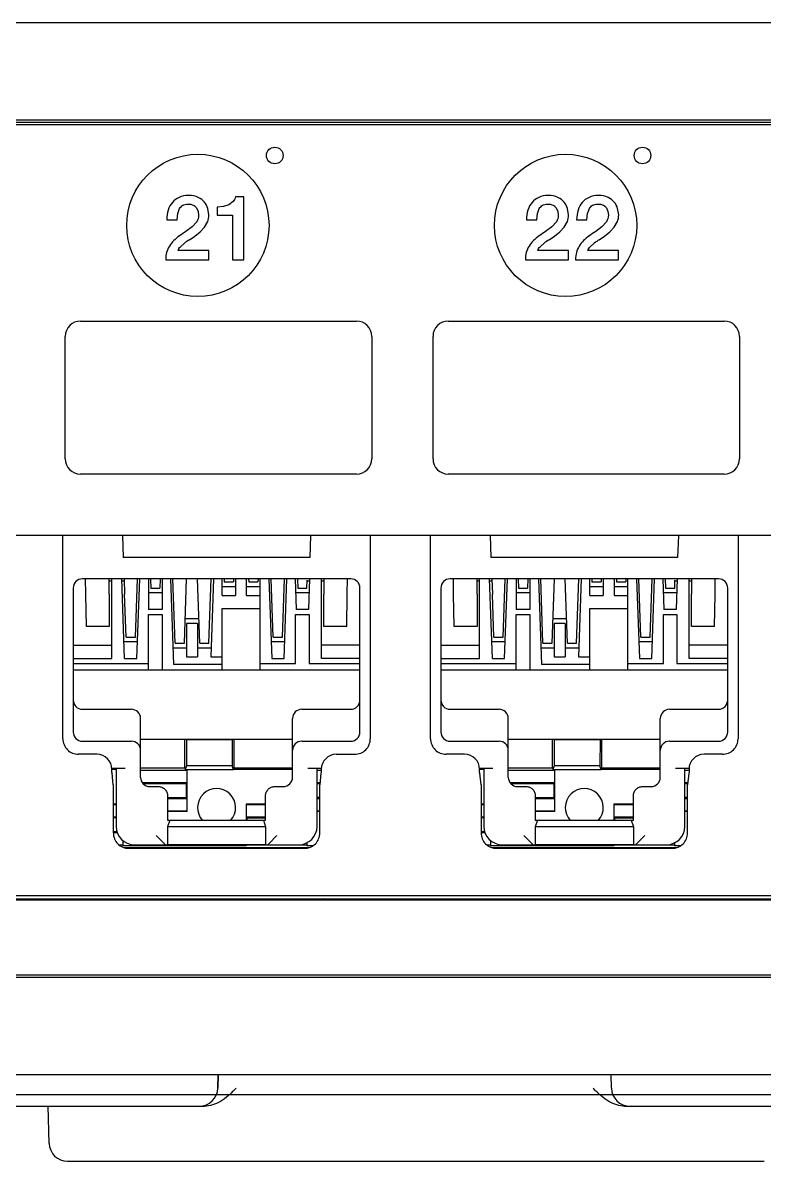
# Model space of a CAD drawing. Header units: millimetres. Extents: x -1589 to 88627, y 12943 to 76663.
# Drawn here: x 42079.7 to 42387, y 54710.5 to 55182.6 of the extents above; entities that cross this region are included whole.
import ezdxf

# ---------------------------------------------------------------- set-up
doc = ezdxf.new("R2010")
doc.units = ezdxf.units.MM
doc.header["$LTSCALE"] = 200
for name, color, linetype in [('3_ALL_AXES', 7, 'Continuous'), ('6_ALL_SURFS', 7, 'Continuous'), ('7__ALL_ROUNDS', 7, 'Continuous'), ('8_ALL_COSMETICS', 7, 'Continuous'), ('ztemper', 7, 'Continuous')]:
    doc.layers.add(name, color=color, linetype=linetype)

# ---------------------------------------------------------------- blocks, each defined once
blk = doc.blocks.new('entry')
at = {"color": 7}
blk.add_line((223.489, 44.45), (-223.489, 44.45), dxfattribs=at)
blk = doc.blocks.new('360 iPatch Cat6 24Port Panel')
at = {"color": 7, "linetype": 'Continuous', "lineweight": 25}
for p, q in [((108884.598, 33181.446), (108463.775, 33181.446)), ((108872.852, 33177.473), (108475.522, 33177.473)), ((108476.353, 33177.672), (108872.021, 33177.672)), ((108796.118, 33177.588), (108855.03, 33177.588)), ((108814.574, 33153.619), (108814.574, 33161.52)), ((108816.892, 33161.52), (108816.922, 33160.664)), ((108824.201, 33161.52), (108824.171, 33160.664)), ((108826.52, 33161.52), (108826.52, 33153.619)), ((108828.86, 33153.619), (108828.86, 33161.52)), ((108831.179, 33161.52), (108831.208, 33160.664)), ((108838.487, 33161.52), (108838.457, 33160.664)), ((108840.806, 33161.52), (108840.806, 33153.619)), ((108824.171, 33160.664), (108816.922, 33160.664)), ((108838.457, 33160.664), (108831.208, 33160.664)), ((108816.475, 33156.735), (108816.475, 33159.831)), ((108816.974, 33156.735), (108816.866, 33159.831)), ((108817.392, 33157.569), (108817.471, 33159.831)), ((108817.453, 33156.735), (108817.561, 33159.831)), ((108817.904, 33159.831), (108817.904, 33158.64)), ((108817.975, 33159.831), (108817.987, 33159.473)), ((108818.357, 33159.831), (108818.344, 33159.473)), ((108818.428, 33159.831), (108818.428, 33158.64)), ((108818.762, 33159.831), (108818.879, 33156.497)), ((108818.939, 33157.33), (108818.852, 33159.831)), ((108819.297, 33157.33), (108819.384, 33159.831)), ((108819.892, 33157.33), (108819.805, 33159.831)), ((108820.249, 33157.33), (108820.336, 33159.831)), ((108820.426, 33159.831), (108820.321, 33156.801)), ((108820.761, 33159.182), (108820.761, 33159.831)), ((108820.84, 33159.831), (108820.844, 33159.711)), ((108820.844, 33159.711), (108821.201, 33159.711)), ((108821.206, 33159.831), (108821.201, 33159.711)), ((108821.285, 33159.831), (108821.285, 33159.182)), ((108821.713, 33159.182), (108821.713, 33159.831)), ((108821.793, 33159.831), (108821.797, 33159.711)), ((108821.797, 33159.711), (108822.154, 33159.711)), ((108822.158, 33159.831), (108822.154, 33159.711)), ((108822.237, 33156.299), (108822.237, 33159.831)), ((108822.58, 33159.831), (108822.688, 33156.735)), ((108822.749, 33157.569), (108822.67, 33159.831)), ((108823.106, 33157.569), (108823.185, 33159.831)), ((108823.167, 33156.735), (108823.275, 33159.831)), ((108823.599, 33159.831), (108823.641, 33158.64)), ((108823.689, 33159.831), (108823.702, 33159.473)), ((108824.161, 33159.831), (108824.12, 33158.64)), ((108824.618, 33156.735), (108824.618, 33159.831)), ((108830.761, 33156.735), (108830.761, 33159.831)), ((108831.26, 33156.735), (108831.152, 33159.831)), ((108831.678, 33157.569), (108831.757, 33159.831)), ((108831.739, 33156.735), (108831.847, 33159.831)), ((108832.19, 33159.831), (108832.19, 33158.64)), ((108832.261, 33159.831), (108832.273, 33159.473)), ((108832.643, 33159.831), (108832.63, 33159.473)), ((108832.714, 33159.831), (108832.714, 33158.64)), ((108833.048, 33159.831), (108833.165, 33156.497)), ((108833.226, 33157.33), (108833.138, 33159.831)), ((108833.583, 33157.33), (108833.67, 33159.831)), ((108834.178, 33157.33), (108834.091, 33159.831)), ((108834.535, 33157.33), (108834.623, 33159.831)), ((108834.713, 33159.831), (108834.607, 33156.801)), ((108835.047, 33159.182), (108835.047, 33159.831)), ((108835.126, 33159.831), (108835.131, 33159.711)), ((108835.131, 33159.711), (108835.488, 33159.711)), ((108835.492, 33159.831), (108835.488, 33159.711)), ((108835.571, 33159.831), (108835.571, 33159.182)), ((108836, 33159.182), (108836, 33159.831)), ((108836.079, 33159.831), (108836.083, 33159.711)), ((108836.083, 33159.711), (108836.44, 33159.711)), ((108836.444, 33159.831), (108836.44, 33159.711)), ((108836.523, 33156.299), (108836.523, 33159.831)), ((108836.866, 33159.831), (108836.975, 33156.735)), ((108837.035, 33157.569), (108836.956, 33159.831)), ((108837.393, 33157.569), (108837.472, 33159.831)), ((108837.453, 33156.735), (108837.562, 33159.831)), ((108837.885, 33159.831), (108837.927, 33158.64)), ((108837.975, 33159.831), (108837.988, 33159.473)), ((108838.447, 33159.831), (108838.406, 33158.64)), ((108838.905, 33156.735), (108838.905, 33159.831)), ((108817.035, 33157.569), (108816.976, 33159.235)), ((108818.428, 33159.283), (108817.904, 33159.283)), ((108817.987, 33159.473), (108818.344, 33159.473)), ((108821.285, 33159.521), (108820.761, 33159.521)), ((108820.761, 33159.182), (108821.285, 33159.182)), ((108822.237, 33159.521), (108821.713, 33159.521)), ((108821.713, 33159.182), (108822.237, 33159.182)), ((108824.142, 33159.283), (108823.618, 33159.283)), ((108823.702, 33159.473), (108824.059, 33159.473)), ((108831.321, 33157.569), (108831.263, 33159.235)), ((108832.714, 33159.283), (108832.19, 33159.283)), ((108832.273, 33159.473), (108832.63, 33159.473)), ((108835.571, 33159.521), (108835.047, 33159.521)), ((108835.047, 33159.182), (108835.571, 33159.182)), ((108836.523, 33159.521), (108836, 33159.521)), ((108836, 33159.182), (108836.523, 33159.182)), ((108838.428, 33159.283), (108837.904, 33159.283)), ((108837.988, 33159.473), (108838.345, 33159.473)), ((108818.428, 33158.64), (108817.904, 33158.64)), ((108817.904, 33158.442), (108818.428, 33158.442)), ((108817.904, 33156.299), (108817.904, 33158.442)), ((108818.428, 33158.442), (108818.428, 33156.299)), ((108819.859, 33158.283), (108819.33, 33158.283)), ((108820.761, 33158.68), (108822.237, 33158.68)), ((108820.761, 33156.299), (108820.761, 33158.68)), ((108823.618, 33158.442), (108824.142, 33158.442)), ((108823.618, 33156.537), (108823.618, 33158.442)), ((108824.12, 33158.64), (108823.641, 33158.64)), ((108824.142, 33158.442), (108824.142, 33156.537)), ((108832.714, 33158.64), (108832.19, 33158.64)), ((108832.19, 33158.442), (108832.714, 33158.442)), ((108832.19, 33156.299), (108832.19, 33158.442)), ((108832.714, 33158.442), (108832.714, 33156.299)), ((108834.145, 33158.283), (108833.616, 33158.283)), ((108835.047, 33158.68), (108836.523, 33158.68)), ((108835.047, 33156.299), (108835.047, 33158.68)), ((108837.904, 33158.442), (108838.428, 33158.442)), ((108837.904, 33156.537), (108837.904, 33158.442)), ((108838.406, 33158.64), (108837.927, 33158.64)), ((108838.428, 33158.442), (108838.428, 33156.537)), ((108819.809, 33158.092), (108819.38, 33158.092)), ((108819.38, 33158.092), (108819.38, 33156.801)), ((108819.809, 33158.092), (108819.809, 33156.801)), ((108834.095, 33158.092), (108833.666, 33158.092)), ((108833.666, 33158.092), (108833.666, 33156.801)), ((108834.095, 33158.092), (108834.095, 33156.801)), ((108817.035, 33157.569), (108817.392, 33157.569)), ((108822.749, 33157.569), (108823.106, 33157.569)), ((108831.321, 33157.569), (108831.678, 33157.569)), ((108837.035, 33157.569), (108837.393, 33157.569)), ((108814.975, 33157.252), (108816.475, 33157.252)), ((108817.475, 33157.378), (108816.951, 33157.378)), ((108819.38, 33157.14), (108818.856, 33157.14)), ((108818.939, 33157.33), (108819.297, 33157.33)), ((108820.332, 33157.14), (108819.809, 33157.14)), ((108819.892, 33157.33), (108820.249, 33157.33)), ((108823.19, 33157.378), (108822.666, 33157.378)), ((108826.118, 33157.252), (108824.618, 33157.252)), ((108829.261, 33157.252), (108830.761, 33157.252)), ((108831.761, 33157.378), (108831.238, 33157.378)), ((108833.666, 33157.14), (108833.142, 33157.14)), ((108833.226, 33157.33), (108833.583, 33157.33)), ((108834.619, 33157.14), (108834.095, 33157.14)), ((108834.178, 33157.33), (108834.535, 33157.33)), ((108837.476, 33157.378), (108836.952, 33157.378)), ((108840.405, 33157.252), (108838.905, 33157.252)), ((108814.975, 33156.735), (108816.475, 33156.735)), ((108814.975, 33156.537), (108817.904, 33156.537)), ((108816.974, 33156.735), (108817.453, 33156.735)), ((108819.38, 33156.801), (108819.809, 33156.801)), ((108820.321, 33156.801), (108820.761, 33156.801)), ((108822.237, 33156.537), (108823.618, 33156.537)), ((108822.688, 33156.735), (108823.167, 33156.735)), ((108824.142, 33156.537), (108826.118, 33156.537)), ((108826.118, 33156.735), (108824.618, 33156.735)), ((108829.261, 33156.735), (108830.761, 33156.735)), ((108829.261, 33156.537), (108832.19, 33156.537)), ((108831.26, 33156.735), (108831.739, 33156.735)), ((108833.666, 33156.801), (108834.095, 33156.801)), ((108834.607, 33156.801), (108835.047, 33156.801)), ((108836.523, 33156.537), (108837.904, 33156.537)), ((108836.975, 33156.735), (108837.453, 33156.735)), ((108838.428, 33156.537), (108840.405, 33156.537)), ((108840.405, 33156.735), (108838.905, 33156.735)), ((108814.975, 33156.299), (108826.118, 33156.299)), ((108820.761, 33156.497), (108818.879, 33156.497)), ((108829.261, 33156.299), (108840.405, 33156.299)), ((108835.047, 33156.497), (108833.165, 33156.497)), ((108823.499, 33153.592), (108817.594, 33153.592)), ((108819.311, 33152.489), (108819.311, 33153.592)), ((108821.157, 33153.573), (108819.373, 33153.573)), ((108819.373, 33153.573), (108819.375, 33152.565)), ((108821.157, 33153.573), (108821.155, 33152.565)), ((108821.219, 33153.592), (108821.219, 33152.489)), ((108837.785, 33153.592), (108831.88, 33153.592)), ((108833.597, 33152.489), (108833.597, 33153.592)), ((108835.443, 33153.573), (108833.659, 33153.573)), ((108833.659, 33153.573), (108833.661, 33152.565)), ((108835.443, 33153.573), (108835.441, 33152.565)), ((108835.505, 33153.592), (108835.505, 33152.489)), ((108815.895, 33153.012), (108815.181, 33153.012)), ((108825.198, 33153.012), (108825.913, 33153.012)), ((108830.182, 33153.012), (108829.467, 33153.012)), ((108840.199, 33153.012), (108839.484, 33153.012)), ((108819.375, 33152.565), (108819.33, 33152.427)), ((108821.155, 33152.565), (108819.375, 33152.565)), ((108821.208, 33152.403), (108821.155, 33152.565)), ((108833.661, 33152.565), (108833.616, 33152.427)), ((108835.441, 33152.565), (108833.661, 33152.565)), ((108835.494, 33152.403), (108835.441, 33152.565)), ((108816.478, 33152.304), (108816.478, 33152.429)), ((108816.642, 33152.422), (108816.478, 33152.422)), ((108816.478, 33152.304), (108816.49, 33152.285)), ((108816.535, 33151.83), (108816.49, 33152.285)), ((108817.594, 33152.489), (108819.311, 33152.489)), ((108817.594, 33152.395), (108819.404, 33152.395)), ((108819.311, 33152.489), (108819.324, 33152.41)), ((108819.404, 33152.41), (108819.324, 33152.41)), ((108821.208, 33152.403), (108819.404, 33152.403)), ((108819.404, 33150.793), (108819.404, 33152.403)), ((108821.219, 33152.489), (108821.208, 33152.422)), ((108823.499, 33152.422), (108821.208, 33152.422)), ((108821.208, 33152.422), (108821.208, 33152.403)), ((108821.219, 33152.489), (108823.499, 33152.489)), ((108824.452, 33152.395), (108824.615, 33152.395)), ((108824.603, 33152.285), (108824.558, 33151.83)), ((108824.615, 33152.304), (108824.603, 33152.285)), ((108824.615, 33152.429), (108824.615, 33152.304)), ((108830.765, 33152.304), (108830.765, 33152.429)), ((108830.928, 33152.422), (108830.765, 33152.422)), ((108830.765, 33152.304), (108830.777, 33152.285)), ((108830.822, 33151.83), (108830.777, 33152.285)), ((108831.88, 33152.489), (108833.597, 33152.489)), ((108831.88, 33152.395), (108833.69, 33152.395)), ((108833.597, 33152.489), (108833.61, 33152.41)), ((108833.69, 33152.41), (108833.61, 33152.41)), ((108835.494, 33152.403), (108833.69, 33152.403)), ((108833.69, 33150.793), (108833.69, 33152.403)), ((108835.505, 33152.489), (108835.494, 33152.422)), ((108837.785, 33152.422), (108835.494, 33152.422)), ((108835.494, 33152.422), (108835.494, 33152.403)), ((108835.505, 33152.489), (108837.785, 33152.489)), ((108838.738, 33152.395), (108838.901, 33152.395)), ((108838.889, 33152.285), (108838.844, 33151.83)), ((108838.901, 33152.304), (108838.889, 33152.285)), ((108838.901, 33152.429), (108838.901, 33152.304)), ((108816.535, 33151.83), (108816.535, 33149.953)), ((108817.656, 33151.915), (108819.404, 33151.915)), ((108817.684, 33151.881), (108819.404, 33151.881)), ((108819.368, 33151.881), (108819.368, 33151.334)), ((108824.452, 33151.915), (108824.558, 33151.915)), ((108824.452, 33151.881), (108824.558, 33151.881)), ((108824.558, 33149.953), (108824.558, 33151.83)), ((108830.822, 33151.83), (108830.822, 33149.953)), ((108831.943, 33151.915), (108833.69, 33151.915)), ((108831.97, 33151.881), (108833.69, 33151.881)), ((108833.654, 33151.881), (108833.654, 33151.334)), ((108838.738, 33151.915), (108838.844, 33151.915)), ((108838.738, 33151.881), (108838.844, 33151.881)), ((108838.844, 33149.953), (108838.844, 33151.83)), ((108818.642, 33151.334), (108819.404, 33151.334)), ((108818.642, 33151.3), (108819.404, 33151.3)), ((108824.558, 33151.334), (108824.452, 33151.334)), ((108824.452, 33151.3), (108824.558, 33151.3)), ((108832.928, 33151.334), (108833.69, 33151.334)), ((108832.928, 33151.3), (108833.69, 33151.3)), ((108838.844, 33151.334), (108838.738, 33151.334)), ((108838.738, 33151.3), (108838.844, 33151.3)), ((108816.535, 33151.089), (108816.642, 33151.089)), ((108816.535, 33151.061), (108816.642, 33151.061)), ((108818.642, 33150.82), (108819.404, 33150.82)), ((108819.404, 33150.793), (108818.642, 33150.793)), ((108821.69, 33151.089), (108822.452, 33151.089)), ((108821.69, 33151.089), (108821.69, 33150.449)), ((108821.69, 33151.061), (108822.452, 33151.061)), ((108824.452, 33150.82), (108824.558, 33150.82)), ((108824.558, 33150.793), (108824.452, 33150.793)), ((108830.822, 33151.089), (108830.928, 33151.089)), ((108830.822, 33151.061), (108830.928, 33151.061)), ((108832.928, 33150.82), (108833.69, 33150.82)), ((108833.69, 33150.793), (108832.928, 33150.793)), ((108835.976, 33151.089), (108836.738, 33151.089)), ((108835.976, 33151.089), (108835.976, 33150.449)), ((108835.976, 33151.061), (108836.738, 33151.061)), ((108838.738, 33150.82), (108838.844, 33150.82)), ((108838.844, 33150.793), (108838.738, 33150.793)), ((108816.535, 33150.582), (108816.642, 33150.582)), ((108816.642, 33150.548), (108816.535, 33150.548)), ((108818.642, 33150.449), (108822.452, 33150.449)), ((108818.725, 33150.449), (108818.642, 33150.194)), ((108821.69, 33150.582), (108822.452, 33150.582)), ((108821.69, 33150.548), (108822.452, 33150.548)), ((108821.725, 33150.548), (108821.725, 33150.449)), ((108822.368, 33150.449), (108822.452, 33150.194)), ((108830.822, 33150.582), (108830.928, 33150.582)), ((108830.928, 33150.548), (108830.822, 33150.548)), ((108832.928, 33150.449), (108836.738, 33150.449)), ((108833.011, 33150.449), (108832.928, 33150.194)), ((108835.976, 33150.582), (108836.738, 33150.582)), ((108835.976, 33150.548), (108836.738, 33150.548)), ((108836.012, 33150.548), (108836.012, 33150.449)), ((108836.654, 33150.449), (108836.738, 33150.194)), ((108816.678, 33150), (108816.535, 33150)), ((108816.535, 33149.967), (108816.69, 33149.967)), ((108822.452, 33150.194), (108818.642, 33150.194)), ((108818.642, 33150.194), (108818.642, 33149.497)), ((108822.452, 33150.194), (108822.452, 33149.497)), ((108830.964, 33150), (108830.822, 33150)), ((108830.822, 33149.967), (108830.976, 33149.967)), ((108836.738, 33150.194), (108832.928, 33150.194)), ((108832.928, 33150.194), (108832.928, 33149.497)), ((108836.738, 33150.194), (108836.738, 33149.497)), ((108816.765, 33149.487), (108816.904, 33149.487)), ((108816.904, 33149.66), (108816.904, 33149.459)), ((108821.69, 33149.459), (108816.904, 33149.459)), ((108822.452, 33149.497), (108818.642, 33149.497)), ((108821.69, 33149.497), (108821.69, 33149.459)), ((108821.69, 33149.487), (108824.047, 33149.487)), ((108824.047, 33149.567), (108824.047, 33149.459)), ((108824.294, 33149.459), (108824.047, 33149.459)), ((108831.052, 33149.487), (108831.19, 33149.487)), ((108831.19, 33149.66), (108831.19, 33149.459)), ((108835.976, 33149.459), (108831.19, 33149.459)), ((108836.738, 33149.497), (108832.928, 33149.497)), ((108835.976, 33149.497), (108835.976, 33149.459)), ((108835.976, 33149.487), (108838.333, 33149.487)), ((108838.333, 33149.567), (108838.333, 33149.459)), ((108838.581, 33149.459), (108838.333, 33149.459)), ((108816.937, 33149.393), (108824.157, 33149.393)), ((108831.223, 33149.393), (108838.443, 33149.393)), ((108785.287, 33147.521), (108870.242, 33147.521)), ((108870.242, 33147.338), (108785.287, 33147.338)), ((108800.924, 33147.39), (108854.456, 33147.39)), ((108824.842, 33147.366), (108824.696, 33147.395)), ((108830.538, 33147.366), (108830.684, 33147.395)), ((108872.021, 33144.338), (108476.353, 33144.338)), ((108855.03, 33144.422), (108796.118, 33144.422)), ((108463.736, 33140.564), (108884.638, 33140.564)), ((108835.887, 33140.039), (108835.878, 33140.564)), ((108814.04, 33137.89), (108814.002, 33139.337)), ((108814.754, 33137.194), (108841.822, 33137.194))]:
    blk.add_line(p, q, dxfattribs=at)
at = {"ltscale": 2}
for centre, radius in [((108822.808, 33176.287), 0.323), ((108837.094, 33176.287), 0.323), ((108819.82, 33173.57), 2.764), ((108834.106, 33173.57), 2.764)]:
    blk.add_circle(centre, radius, dxfattribs=at)
at = {"color": 7, "linetype": 'Continuous', "lineweight": 25}
for centre, radius, start, end in [((108815.181, 33153.619), 0.607, 179.9869, 270.0087), ((108825.913, 33153.619), 0.607, 269.9869, 0.0087), ((108829.467, 33153.619), 0.607, 179.9869, 270.0087), ((108840.199, 33153.619), 0.607, 269.9869, 0.0087), ((108815.895, 33152.429), 0.583, 0, 90), ((108825.198, 33152.429), 0.583, 90, 180), ((108830.182, 33152.429), 0.583, 0, 90), ((108839.484, 33152.429), 0.583, 90, 180), ((108820.547, 33150.941), 0.738, 317.4851, 222.5147), ((108834.833, 33150.941), 0.738, 317.4851, 222.5147), ((108814.754, 33137.909), 0.714, 181.5, 269.9987)]:
    blk.add_arc(centre, radius, start, end, dxfattribs=at)
at = {"layer": '3_ALL_AXES', "color": 7, "linetype": 'Continuous', "lineweight": 25}
for p, q in [((108816.38, 33159.235), (108816.38, 33159.831)), ((108816.956, 33159.831), (108816.976, 33159.235)), ((108824.713, 33159.831), (108824.713, 33159.235)), ((108830.666, 33159.235), (108830.666, 33159.831)), ((108831.242, 33159.831), (108831.263, 33159.235)), ((108839, 33159.831), (108839, 33159.235)), ((108815.491, 33157.979), (108815.469, 33159.235)), ((108825.603, 33157.979), (108825.625, 33159.235)), ((108829.777, 33157.979), (108829.755, 33159.235)), ((108839.889, 33157.979), (108839.911, 33159.235))]:
    blk.add_line(p, q, dxfattribs=at)
at = {"layer": '6_ALL_SURFS', "color": 7, "linetype": 'Continuous', "lineweight": 25}
blk.add_line((108820.603, 33140.564), (108820.594, 33140.039), dxfattribs=at)
at = {"layer": '7__ALL_ROUNDS', "color": 7, "linetype": 'Continuous', "lineweight": 25}
for p, q in [((108869.647, 33161.52), (108785.882, 33161.52)), ((108825.761, 33159.831), (108815.332, 33159.831)), ((108815.469, 33159.235), (108815.458, 33159.831)), ((108816.475, 33159.742), (108816.38, 33159.742)), ((108816.959, 33159.742), (108816.869, 33159.742)), ((108824.059, 33159.473), (108824.07, 33159.786)), ((108824.158, 33159.742), (108824.068, 33159.742)), ((108824.713, 33159.742), (108824.618, 33159.742)), ((108825.625, 33159.235), (108825.635, 33159.831)), ((108840.047, 33159.831), (108829.618, 33159.831)), ((108829.755, 33159.235), (108829.745, 33159.831)), ((108830.761, 33159.742), (108830.666, 33159.742)), ((108831.245, 33159.742), (108831.155, 33159.742)), ((108838.345, 33159.473), (108838.356, 33159.786)), ((108838.444, 33159.742), (108838.354, 33159.742)), ((108839, 33159.742), (108838.905, 33159.742)), ((108839.911, 33159.235), (108839.921, 33159.831)), ((108814.975, 33159.473), (108814.975, 33153.878)), ((108816.38, 33159.235), (108816.38, 33157.979)), ((108824.713, 33157.979), (108824.713, 33159.235)), ((108826.118, 33153.878), (108826.118, 33159.473)), ((108829.261, 33159.473), (108829.261, 33153.878)), ((108830.666, 33159.235), (108830.666, 33157.979)), ((108839, 33157.979), (108839, 33159.235)), ((108840.405, 33153.878), (108840.405, 33159.473)), ((108819.859, 33158.283), (108819.33, 33158.283)), ((108834.145, 33158.283), (108833.616, 33158.283)), ((108816.38, 33157.979), (108815.491, 33157.979)), ((108825.603, 33157.979), (108824.713, 33157.979)), ((108830.666, 33157.979), (108829.777, 33157.979)), ((108839.889, 33157.979), (108839, 33157.979)), ((108815.332, 33154.762), (108817.237, 33154.762)), ((108823.856, 33154.762), (108825.761, 33154.762)), ((108829.618, 33154.762), (108831.523, 33154.762)), ((108838.143, 33154.762), (108840.047, 33154.762)), ((108817.594, 33152.116), (108817.594, 33154.404)), ((108823.499, 33152.116), (108823.499, 33154.404)), ((108831.88, 33152.116), (108831.88, 33154.404)), ((108837.785, 33152.116), (108837.785, 33154.404)), ((108815.332, 33153.521), (108817.237, 33153.521)), ((108823.856, 33153.521), (108825.761, 33153.521)), ((108829.618, 33153.521), (108831.523, 33153.521)), ((108838.143, 33153.521), (108840.047, 33153.521)), ((108816.472, 33152.473), (108816.999, 33152.473)), ((108816.642, 33152.473), (108816.642, 33150.211)), ((108824.094, 33152.473), (108824.622, 33152.473)), ((108824.452, 33150.211), (108824.452, 33152.473)), ((108830.758, 33152.473), (108831.285, 33152.473)), ((108830.928, 33152.473), (108830.928, 33150.211)), ((108838.381, 33152.473), (108838.908, 33152.473)), ((108838.738, 33150.211), (108838.738, 33152.473)), ((108817.951, 33151.759), (108818.283, 33151.759)), ((108822.81, 33151.759), (108823.142, 33151.759)), ((108832.238, 33151.759), (108832.57, 33151.759)), ((108837.096, 33151.759), (108837.428, 33151.759)), ((108818.642, 33151.402), (108818.642, 33150.449)), ((108822.452, 33150.449), (108822.452, 33151.402)), ((108832.928, 33151.402), (108832.928, 33150.449)), ((108836.738, 33150.449), (108836.738, 33151.402)), ((108817.356, 33149.497), (108818.642, 33149.497)), ((108818.535, 33149.519), (108818.2, 33149.854)), ((108818.556, 33149.498), (108818.535, 33149.519)), ((108822.452, 33149.497), (108823.737, 33149.497)), ((108822.538, 33149.498), (108822.558, 33149.519)), ((108822.558, 33149.519), (108822.893, 33149.854)), ((108831.642, 33149.497), (108832.928, 33149.497)), ((108832.822, 33149.519), (108832.486, 33149.854)), ((108832.842, 33149.498), (108832.822, 33149.519)), ((108836.738, 33149.497), (108838.024, 33149.497)), ((108836.824, 33149.498), (108836.844, 33149.519)), ((108836.844, 33149.519), (108837.18, 33149.854)), ((108817.131, 33149.358), (108823.963, 33149.358)), ((108831.417, 33149.358), (108838.249, 33149.358)), ((108820.594, 33140.039), (108820.603, 33140.564)), ((108835.887, 33140.039), (108835.878, 33140.564)), ((108811.147, 33139.337), (108820.082, 33139.337)), ((108836.4, 33139.337), (108845.334, 33139.337))]:
    blk.add_line(p, q, dxfattribs=at)
for centre, radius, start, end in [((108815.332, 33159.473), 0.357, 90, 180), ((108825.761, 33159.473), 0.357, 0, 90), ((108829.618, 33159.473), 0.357, 90, 180), ((108840.047, 33159.473), 0.357, 0, 90), ((108815.332, 33155.119), 0.357, 179.9563, 269.9562), ((108817.237, 33154.404), 0.357, 359.9563, 89.9562), ((108823.857, 33154.404), 0.357, 90.0438, 180.0437), ((108825.761, 33155.119), 0.357, 270.0438, 0.0437), ((108829.619, 33155.119), 0.357, 179.9563, 269.9562), ((108831.523, 33154.404), 0.357, 359.9563, 89.9562), ((108838.143, 33154.404), 0.357, 90.0438, 180.0437), ((108840.047, 33155.119), 0.357, 270.0438, 0.0437), ((108815.332, 33153.878), 0.357, 180, 270), ((108825.761, 33153.878), 0.357, 270, 0), ((108829.618, 33153.878), 0.357, 180, 270), ((108840.047, 33153.878), 0.357, 270, 0), ((108817.237, 33153.164), 0.357, 0, 90), ((108823.856, 33153.164), 0.357, 90, 180), ((108831.523, 33153.164), 0.357, 0, 90), ((108838.143, 33153.164), 0.357, 90, 180), ((108817.951, 33152.116), 0.357, 180, 270), ((108823.142, 33152.116), 0.357, 270, 0), ((108832.238, 33152.116), 0.357, 180, 270), ((108837.428, 33152.116), 0.357, 270, 0), ((108817.131, 33149.953), 0.595, 179.9965, 270.0035), ((108817.356, 33150.211), 0.714, 180, 270), ((108823.737, 33150.211), 0.714, 270, 0), ((108823.963, 33149.953), 0.595, 269.9965, 0.0035), ((108831.417, 33149.953), 0.595, 179.9965, 270.0035), ((108831.642, 33150.211), 0.714, 180, 270), ((108838.024, 33150.211), 0.714, 270, 0), ((108838.249, 33149.953), 0.595, 269.9965, 0.0035), ((108819.879, 33140.052), 0.714, 270, 359), ((108836.602, 33140.052), 0.714, 181, 270)]:
    blk.add_arc(centre, radius, start, end, dxfattribs=at)
for points, start_tangent, end_tangent in [([(108818.283, 33151.759), (108818.353, 33151.752), (108818.42, 33151.732), (108818.482, 33151.699), (108818.537, 33151.654), (108818.581, 33151.6), (108818.614, 33151.539), (108818.635, 33151.471), (108818.642, 33151.402)], (1, 0), (0, -1)), ([(108822.452, 33151.402), (108822.458, 33151.471), (108822.479, 33151.539), (108822.512, 33151.6), (108822.557, 33151.654), (108822.611, 33151.699), (108822.673, 33151.732), (108822.74, 33151.752), (108822.81, 33151.759)], (0, 1), (1, 0)), ([(108832.57, 33151.759), (108832.639, 33151.752), (108832.707, 33151.732), (108832.768, 33151.699), (108832.823, 33151.654), (108832.868, 33151.6), (108832.901, 33151.539), (108832.921, 33151.471), (108832.928, 33151.402)], (1, 0), (0, -1)), ([(108836.738, 33151.402), (108836.745, 33151.471), (108836.765, 33151.539), (108836.798, 33151.6), (108836.843, 33151.654), (108836.897, 33151.699), (108836.959, 33151.732), (108837.026, 33151.752), (108837.096, 33151.759)], (0, 1), (1, 0)), ([(108818.556, 33149.498), (108818.557, 33149.497), (108818.558, 33149.497), (108818.559, 33149.497)], (0.707107, -0.707107), (1, 0)), ([(108822.538, 33149.498), (108822.537, 33149.497), (108822.536, 33149.497), (108822.535, 33149.497)], (-0.707107, -0.707107), (-1, 0)), ([(108832.842, 33149.498), (108832.843, 33149.497), (108832.844, 33149.497), (108832.845, 33149.497)], (0.707107, -0.707107), (1, 0)), ([(108836.824, 33149.498), (108836.823, 33149.497), (108836.822, 33149.497), (108836.821, 33149.497)], (-0.707107, -0.707107), (-1, 0)), ([(108821.307, 33140.033), (108821.004, 33139.746), (108820.695, 33139.52), (108820.382, 33139.382), (108820.082, 33139.337)], (-0.705771, -0.70844), (-1, 0.000155)), ([(108836.4, 33139.337), (108836.1, 33139.382), (108835.786, 33139.52), (108835.477, 33139.746), (108835.174, 33140.033)], (-1, -0.000154), (-0.705872, 0.70834))]:
    blk.add_spline(points, degree=3, dxfattribs=dict(at, start_tangent=start_tangent, end_tangent=end_tangent))
at = {"layer": '8_ALL_COSMETICS', "color": 7, "linetype": 'Continuous', "lineweight": 25}
for p, q in [((108821.606, 33174.686), (108821.28, 33174.686)), ((108821.606, 33172.234), (108821.606, 33174.686)), ((108819.04, 33174.031), (108819.109, 33174.223)), ((108819.77, 33174.247), (108819.831, 33174.108)), ((108820.247, 33173.982), (108820.207, 33174.23)), ((108820.811, 33174.301), (108820.566, 33174.279)), ((108820.566, 33174.279), (108820.566, 33173.964)), ((108821.026, 33174.369), (108820.811, 33174.301)), ((108821.19, 33174.496), (108821.026, 33174.369)), ((108833.013, 33174.031), (108833.083, 33174.223)), ((108833.744, 33174.247), (108833.805, 33174.108)), ((108834.221, 33173.982), (108834.181, 33174.23)), ((108834.96, 33174.031), (108835.03, 33174.223)), ((108835.691, 33174.247), (108835.751, 33174.108)), ((108836.168, 33173.982), (108836.128, 33174.23)), ((108818.616, 33173.789), (108819.015, 33173.789)), ((108819.015, 33173.789), (108819.04, 33174.031)), ((108819.831, 33174.108), (108819.847, 33173.968)), ((108820.566, 33173.964), (108821.168, 33173.964)), ((108821.168, 33173.964), (108821.168, 33172.234)), ((108832.589, 33173.789), (108832.989, 33173.789)), ((108832.989, 33173.789), (108833.013, 33174.031)), ((108833.805, 33174.108), (108833.821, 33173.968)), ((108834.536, 33173.789), (108834.936, 33173.789)), ((108834.936, 33173.789), (108834.96, 33174.031)), ((108835.751, 33174.108), (108835.768, 33173.968)), ((108819.595, 33173.51), (108819.358, 33173.331)), ((108819.774, 33173.713), (108819.595, 33173.51)), ((108819.904, 33173.314), (108820.078, 33173.496)), ((108820.078, 33173.496), (108820.201, 33173.716)), ((108833.569, 33173.51), (108833.331, 33173.331)), ((108833.747, 33173.713), (108833.569, 33173.51)), ((108833.877, 33173.314), (108834.052, 33173.496)), ((108834.052, 33173.496), (108834.175, 33173.716)), ((108835.516, 33173.51), (108835.278, 33173.331)), ((108835.694, 33173.713), (108835.516, 33173.51)), ((108835.824, 33173.314), (108835.999, 33173.496)), ((108835.999, 33173.496), (108836.122, 33173.716)), ((108819.492, 33173.014), (108819.701, 33173.155)), ((108819.701, 33173.155), (108819.904, 33173.314)), ((108833.466, 33173.014), (108833.675, 33173.155)), ((108833.675, 33173.155), (108833.877, 33173.314)), ((108835.413, 33173.014), (108835.622, 33173.155)), ((108835.622, 33173.155), (108835.824, 33173.314)), ((108820.244, 33172.592), (108819.05, 33172.592)), ((108819.14, 33172.743), (108819.296, 33172.881)), ((108820.244, 33172.234), (108820.244, 33172.592)), ((108834.218, 33172.592), (108833.024, 33172.592)), ((108833.114, 33172.743), (108833.27, 33172.881)), ((108834.218, 33172.234), (108834.218, 33172.592)), ((108836.165, 33172.592), (108834.971, 33172.592)), ((108835.061, 33172.743), (108835.216, 33172.881)), ((108836.165, 33172.234), (108836.165, 33172.592)), ((108818.57, 33172.234), (108820.244, 33172.234)), ((108821.168, 33172.234), (108821.606, 33172.234)), ((108832.544, 33172.234), (108834.218, 33172.234)), ((108834.491, 33172.234), (108836.165, 33172.234)), ((108815.264, 33169.853), (108825.979, 33169.853)), ((108829.55, 33169.853), (108840.265, 33169.853)), ((108814.669, 33164.496), (108814.669, 33169.258)), ((108826.574, 33169.258), (108826.574, 33164.496)), ((108828.955, 33164.496), (108828.955, 33169.258)), ((108840.86, 33169.258), (108840.86, 33164.496)), ((108825.979, 33163.901), (108815.264, 33163.901)), ((108840.265, 33163.901), (108829.55, 33163.901))]:
    blk.add_line(p, q, dxfattribs=at)
for centre, radius, start, end in [((108819.484, 33174.044), 0.35, 35.3714, 62.7502), ((108833.458, 33174.044), 0.35, 35.3714, 62.7502), ((108835.405, 33174.044), 0.35, 35.3714, 62.7501), ((108826.684, 33162.093), 13.416, 123.0987, 124.3804), ((108840.657, 33162.093), 13.416, 123.0987, 124.3804), ((108842.604, 33162.093), 13.416, 123.0987, 124.3804), ((108821.173, 33170.324), 3.172, 122.0024, 126.2816), ((108835.147, 33170.324), 3.172, 122.0024, 126.2816), ((108837.094, 33170.324), 3.172, 122.0024, 126.2816), ((108815.264, 33169.258), 0.595, 90, 180), ((108825.979, 33169.258), 0.595, 0, 90), ((108829.55, 33169.258), 0.595, 90, 180), ((108840.265, 33169.258), 0.595, 0, 90), ((108815.264, 33164.496), 0.595, 180, 270), ((108825.979, 33164.496), 0.595, 270, 0), ((108829.55, 33164.496), 0.595, 180, 270), ((108840.265, 33164.496), 0.595, 270, 0)]:
    blk.add_arc(centre, radius, start, end, dxfattribs=at)
for points in [[(108819.095, 33174.661), (108818.99, 33174.612), (108818.903, 33174.549), (108818.832, 33174.466)], [(108819.46, 33174.735), (108819.32, 33174.735), (108819.2, 33174.71), (108819.095, 33174.661)], [(108819.834, 33174.66), (108819.733, 33174.71), (108819.607, 33174.735), (108819.46, 33174.735)], [(108820.075, 33174.475), (108820.013, 33174.549), (108819.932, 33174.612), (108819.834, 33174.66)], [(108821.28, 33174.686), (108821.266, 33174.609), (108821.235, 33174.546), (108821.19, 33174.496)], [(108833.069, 33174.661), (108832.964, 33174.612), (108832.877, 33174.549), (108832.806, 33174.466)], [(108833.433, 33174.735), (108833.293, 33174.735), (108833.174, 33174.71), (108833.069, 33174.661)], [(108833.808, 33174.66), (108833.706, 33174.71), (108833.58, 33174.735), (108833.433, 33174.735)], [(108834.049, 33174.475), (108833.987, 33174.549), (108833.906, 33174.612), (108833.808, 33174.66)], [(108835.016, 33174.661), (108834.911, 33174.612), (108834.823, 33174.549), (108834.752, 33174.466)], [(108835.38, 33174.735), (108835.24, 33174.735), (108835.121, 33174.71), (108835.016, 33174.661)], [(108835.755, 33174.66), (108835.653, 33174.71), (108835.527, 33174.735), (108835.38, 33174.735)], [(108835.996, 33174.475), (108835.933, 33174.549), (108835.853, 33174.612), (108835.755, 33174.66)], [(108818.832, 33174.466), (108818.759, 33174.381), (108818.703, 33174.279), (108818.668, 33174.164)], [(108819.109, 33174.223), (108819.141, 33174.279), (108819.183, 33174.321), (108819.236, 33174.353)], [(108819.236, 33174.353), (108819.288, 33174.384), (108819.355, 33174.402), (108819.435, 33174.402)], [(108819.435, 33174.402), (108819.519, 33174.402), (108819.589, 33174.384), (108819.645, 33174.356)], [(108820.207, 33174.23), (108820.181, 33174.318), (108820.139, 33174.398), (108820.075, 33174.475)], [(108832.806, 33174.466), (108832.733, 33174.381), (108832.677, 33174.279), (108832.642, 33174.164)], [(108833.083, 33174.223), (108833.115, 33174.279), (108833.157, 33174.321), (108833.209, 33174.353)], [(108833.209, 33174.353), (108833.262, 33174.384), (108833.328, 33174.402), (108833.409, 33174.402)], [(108833.409, 33174.402), (108833.493, 33174.402), (108833.563, 33174.384), (108833.619, 33174.356)], [(108834.181, 33174.23), (108834.155, 33174.318), (108834.113, 33174.398), (108834.049, 33174.475)], [(108834.752, 33174.466), (108834.68, 33174.381), (108834.624, 33174.279), (108834.589, 33174.164)], [(108835.03, 33174.223), (108835.062, 33174.279), (108835.104, 33174.321), (108835.156, 33174.353)], [(108835.156, 33174.353), (108835.209, 33174.384), (108835.275, 33174.402), (108835.356, 33174.402)], [(108835.356, 33174.402), (108835.44, 33174.402), (108835.51, 33174.384), (108835.565, 33174.356)], [(108836.128, 33174.23), (108836.102, 33174.318), (108836.06, 33174.398), (108835.996, 33174.475)], [(108818.668, 33174.164), (108818.633, 33174.048), (108818.616, 33173.922), (108818.616, 33173.789)], [(108819.847, 33173.968), (108819.845, 33173.87), (108819.82, 33173.786), (108819.774, 33173.713)], [(108820.201, 33173.716), (108820.23, 33173.793), (108820.247, 33173.884), (108820.247, 33173.982)], [(108832.642, 33174.164), (108832.607, 33174.048), (108832.589, 33173.922), (108832.589, 33173.789)], [(108833.821, 33173.968), (108833.819, 33173.87), (108833.794, 33173.786), (108833.747, 33173.713)], [(108834.175, 33173.716), (108834.204, 33173.793), (108834.221, 33173.884), (108834.221, 33173.982)], [(108834.589, 33174.164), (108834.554, 33174.048), (108834.536, 33173.922), (108834.536, 33173.789)], [(108835.768, 33173.968), (108835.765, 33173.87), (108835.741, 33173.786), (108835.694, 33173.713)], [(108836.122, 33173.716), (108836.151, 33173.793), (108836.168, 33173.884), (108836.168, 33173.982)], [(108819.108, 33173.165), (108818.941, 33173.05), (108818.812, 33172.917), (108818.717, 33172.767)], [(108833.082, 33173.165), (108832.915, 33173.05), (108832.786, 33172.917), (108832.691, 33172.767)], [(108835.029, 33173.165), (108834.862, 33173.05), (108834.732, 33172.917), (108834.637, 33172.767)], [(108818.717, 33172.767), (108818.619, 33172.613), (108818.57, 33172.438), (108818.57, 33172.234)], [(108819.05, 33172.592), (108819.064, 33172.644), (108819.095, 33172.693), (108819.14, 33172.743)], [(108832.691, 33172.767), (108832.593, 33172.613), (108832.544, 33172.438), (108832.544, 33172.234)], [(108833.024, 33172.592), (108833.038, 33172.644), (108833.069, 33172.693), (108833.114, 33172.743)], [(108834.637, 33172.767), (108834.54, 33172.613), (108834.491, 33172.438), (108834.491, 33172.234)], [(108834.971, 33172.592), (108834.985, 33172.644), (108835.016, 33172.693), (108835.061, 33172.743)]]:
    blk.add_open_spline(points, degree=3, dxfattribs=at)

msp = doc.modelspace()

# ---------------------------------------------------------------- block references
at = {"ltscale": 2, "xscale": 10.66757734301063, "yscale": 10.66757734301063, "zscale": 10.66757734301063}
msp.add_blockref('360 iPatch Cat6 24Port Panel', (-1118691.56, -298783.05), dxfattribs=at)
at = {"layer": 'ztemper', "xscale": 10, "yscale": 10, "zscale": 10}
msp.add_blockref('entry', (40598.74, 54293.6), dxfattribs=at)

doc.saveas('drawing.dxf')
